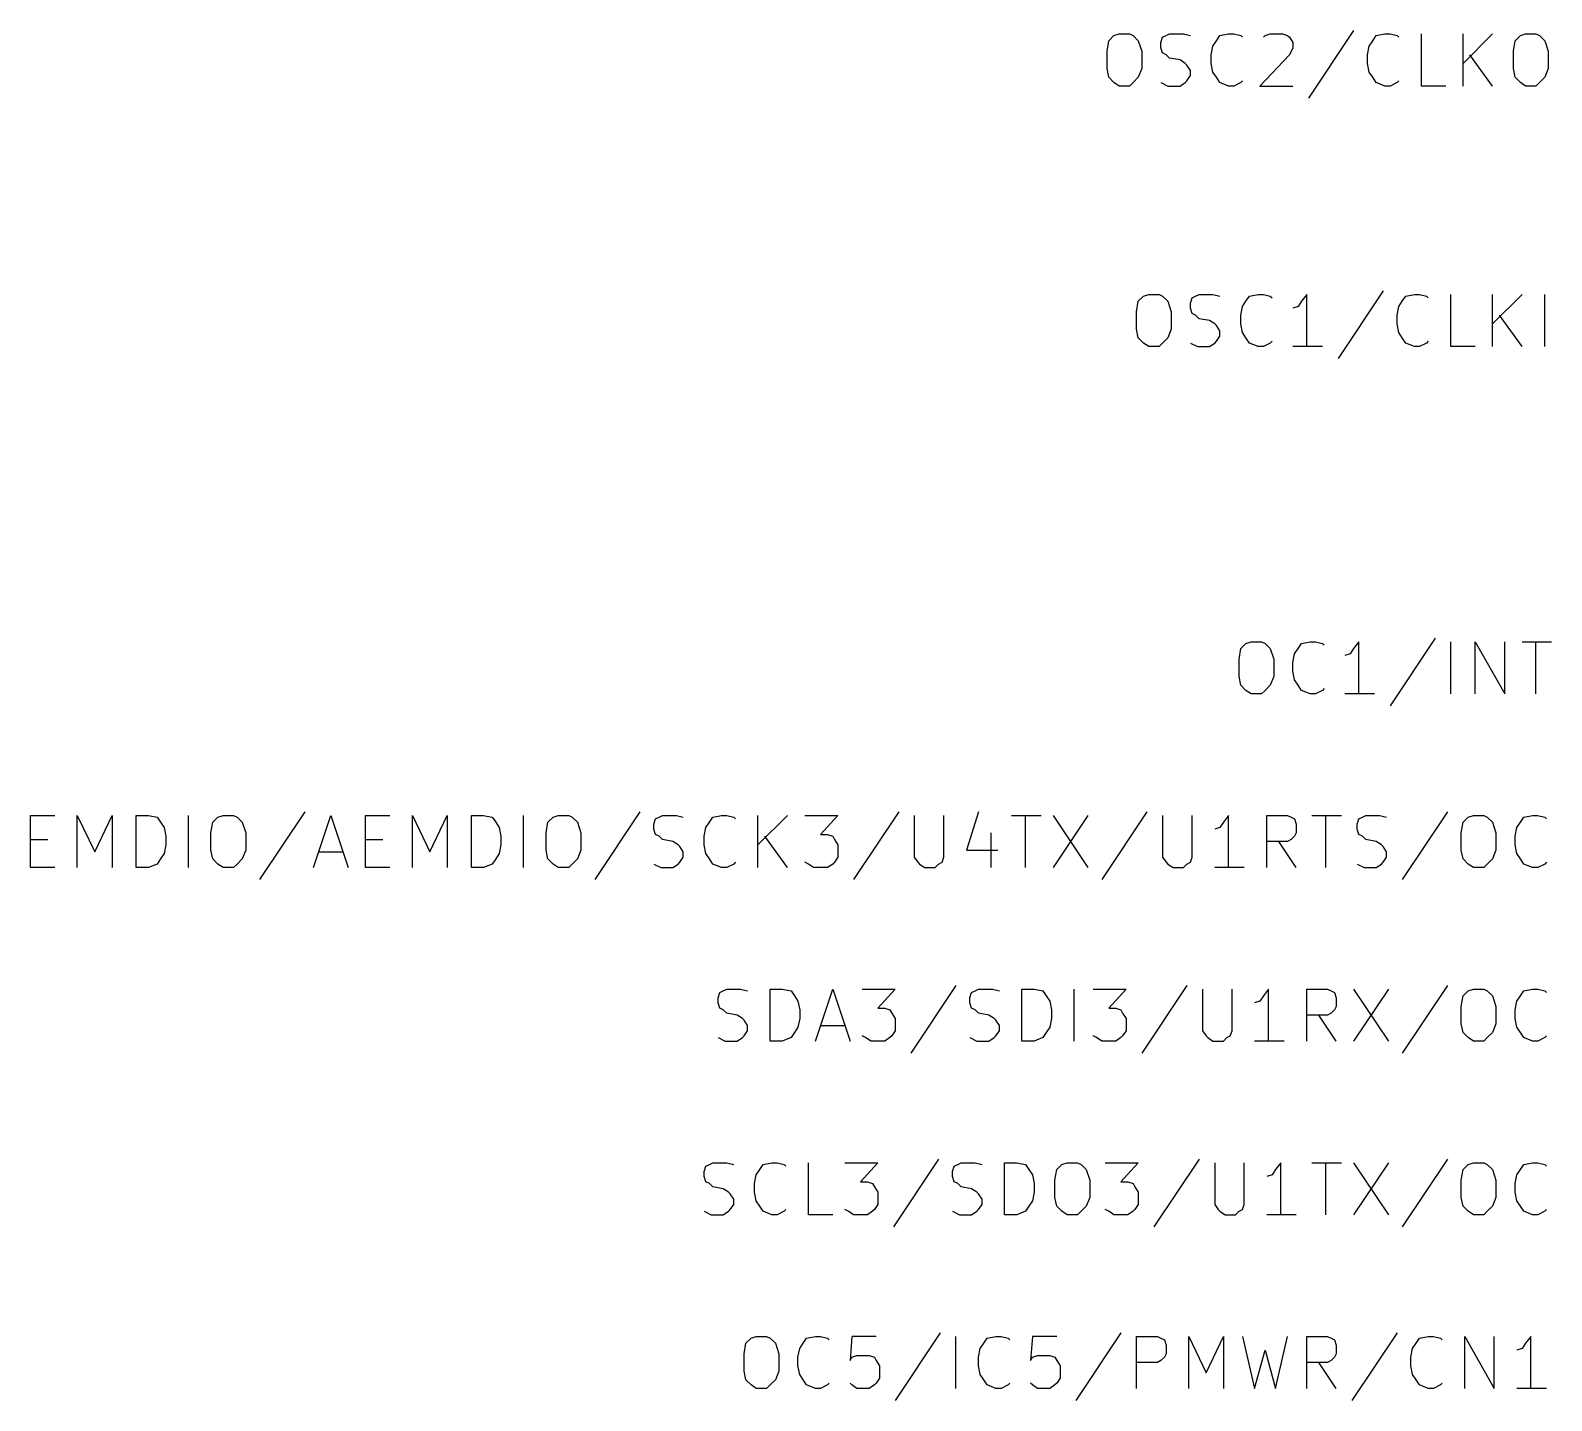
# Model space of a CAD drawing. Extents: x 10 to 287, y -200 to -10.
# Drawn here: x 139.24 to 161.49, y -123.09 to -103.05 of the extents above; entities that cross this region are included whole.
import ezdxf

# ---------------------------------------------------------------- set-up
doc = ezdxf.new("R2010")
doc.units = 0
doc.header["$MEASUREMENT"] = 0

msp = doc.modelspace()

# ---------------------------------------------------------------- linework, layer by layer
at = {"layer": 'Cyan 2'}
for p, q in [((154.991, -103.353), (155.016, -103.2)), ((155.016, -103.2), (155.092, -103.124)), ((155.092, -103.124), (155.169, -103.099)), ((155.169, -103.099), (155.321, -103.099)), ((155.321, -103.099), (155.372, -103.124)), ((155.372, -103.124), (155.448, -103.2)), ((155.448, -103.2), (155.499, -103.353)), ((155.778, -103.226), (155.804, -103.149)), ((155.778, -103.302), (155.778, -103.226)), ((155.804, -103.149), (155.854, -103.124)), ((155.854, -103.124), (155.905, -103.099)), ((155.905, -103.099), (156.108, -103.099)), ((156.108, -103.099), (156.21, -103.124)), ((156.54, -103.276), (156.591, -103.2)), ((156.591, -103.2), (156.642, -103.124)), ((156.642, -103.124), (156.769, -103.099)), ((156.769, -103.099), (156.845, -103.099)), ((156.845, -103.099), (156.947, -103.124)), ((156.947, -103.124), (156.972, -103.149)), ((157.277, -103.149), (157.302, -103.124)), ((157.302, -103.124), (157.378, -103.099)), ((157.378, -103.099), (157.556, -103.099)), ((157.556, -103.099), (157.632, -103.124)), ((157.632, -103.124), (157.658, -103.149)), ((157.658, -103.149), (157.709, -103.226)), ((157.709, -103.226), (157.709, -103.302)), ((158.598, -103.048), (157.937, -104.038)), ((158.826, -103.276), (158.877, -103.2)), ((158.877, -103.2), (158.928, -103.124)), ((158.928, -103.124), (159.055, -103.099)), ((159.055, -103.099), (159.131, -103.099)), ((159.131, -103.099), (159.233, -103.124)), ((159.233, -103.124), (159.258, -103.149)), ((159.588, -103.861), (159.588, -103.099)), ((160.198, -103.861), (160.198, -103.099)), ((160.63, -103.099), (160.198, -103.53)), ((160.934, -103.353), (160.96, -103.2)), ((160.96, -103.2), (161.036, -103.124)), ((161.036, -103.124), (161.112, -103.099)), ((161.112, -103.099), (161.265, -103.099)), ((161.265, -103.099), (161.315, -103.124)), ((161.315, -103.124), (161.392, -103.2)), ((161.392, -103.2), (161.442, -103.353)), ((154.991, -103.607), (154.991, -103.353)), ((155.499, -103.353), (155.499, -103.607)), ((155.804, -103.378), (155.778, -103.302)), ((155.854, -103.403), (155.804, -103.378)), ((155.905, -103.454), (155.854, -103.403)), ((156.058, -103.48), (155.905, -103.454)), ((156.515, -103.403), (156.54, -103.276)), ((156.515, -103.53), (156.515, -103.403)), ((157.658, -103.403), (157.226, -103.861)), ((157.709, -103.302), (157.658, -103.403)), ((158.801, -103.403), (158.826, -103.276)), ((158.801, -103.53), (158.801, -103.403)), ((160.63, -103.861), (160.299, -103.403)), ((160.934, -103.607), (160.934, -103.353)), ((161.442, -103.353), (161.442, -103.607)), ((155.016, -103.734), (154.991, -103.607)), ((155.499, -103.607), (155.448, -103.734)), ((156.134, -103.53), (156.058, -103.48)), ((156.159, -103.556), (156.134, -103.53)), ((156.21, -103.632), (156.159, -103.556)), ((156.21, -103.708), (156.21, -103.632)), ((156.54, -103.657), (156.515, -103.53)), ((156.591, -103.734), (156.54, -103.657)), ((158.826, -103.657), (158.801, -103.53)), ((158.877, -103.734), (158.826, -103.657)), ((160.96, -103.734), (160.934, -103.607)), ((161.442, -103.607), (161.392, -103.734)), ((155.092, -103.81), (155.016, -103.734)), ((155.169, -103.861), (155.092, -103.81)), ((155.321, -103.861), (155.169, -103.861)), ((155.372, -103.81), (155.321, -103.861)), ((155.448, -103.734), (155.372, -103.81)), ((155.778, -103.81), (155.88, -103.861)), ((155.88, -103.861), (156.058, -103.861)), ((156.058, -103.861), (156.134, -103.81)), ((156.134, -103.81), (156.159, -103.784)), ((156.159, -103.784), (156.21, -103.708)), ((156.642, -103.81), (156.591, -103.734)), ((156.769, -103.861), (156.642, -103.81)), ((156.845, -103.861), (156.769, -103.861)), ((156.947, -103.81), (156.845, -103.861)), ((156.972, -103.784), (156.947, -103.81)), ((157.226, -103.861), (157.709, -103.861)), ((158.928, -103.81), (158.877, -103.734)), ((159.055, -103.861), (158.928, -103.81)), ((159.131, -103.861), (159.055, -103.861)), ((159.233, -103.81), (159.131, -103.861)), ((159.258, -103.784), (159.233, -103.81)), ((159.944, -103.861), (159.588, -103.861)), ((161.036, -103.81), (160.96, -103.734)), ((161.112, -103.861), (161.036, -103.81)), ((161.265, -103.861), (161.112, -103.861)), ((161.315, -103.81), (161.265, -103.861)), ((161.392, -103.734), (161.315, -103.81)), ((155.423, -107.163), (155.448, -107.01)), ((155.448, -107.01), (155.524, -106.934)), ((155.524, -106.934), (155.6, -106.909)), ((155.6, -106.909), (155.753, -106.909)), ((155.753, -106.909), (155.804, -106.934)), ((155.804, -106.934), (155.88, -107.01)), ((155.88, -107.01), (155.931, -107.163)), ((156.21, -107.036), (156.235, -106.959)), ((156.235, -106.959), (156.286, -106.934)), ((156.286, -106.934), (156.337, -106.909)), ((156.337, -106.909), (156.54, -106.909)), ((156.54, -106.909), (156.642, -106.934)), ((156.972, -107.086), (157.023, -107.01)), ((157.023, -107.01), (157.074, -106.934)), ((157.074, -106.934), (157.201, -106.909)), ((157.201, -106.909), (157.277, -106.909)), ((157.277, -106.909), (157.378, -106.934)), ((157.378, -106.934), (157.404, -106.959)), ((157.836, -107.01), (157.785, -107.086)), ((157.912, -106.909), (157.836, -107.01)), ((157.912, -107.671), (157.912, -106.909)), ((159.029, -106.858), (158.369, -107.848)), ((159.258, -107.086), (159.309, -107.01)), ((159.309, -107.01), (159.36, -106.934)), ((159.36, -106.934), (159.487, -106.909)), ((159.487, -106.909), (159.563, -106.909)), ((159.563, -106.909), (159.664, -106.934)), ((159.664, -106.934), (159.69, -106.959)), ((160.02, -107.671), (160.02, -106.909)), ((160.63, -107.671), (160.63, -106.909)), ((161.061, -106.909), (160.63, -107.34)), ((161.392, -107.671), (161.392, -106.909)), ((155.423, -107.417), (155.423, -107.163)), ((155.931, -107.163), (155.931, -107.417)), ((156.21, -107.112), (156.21, -107.036)), ((156.235, -107.188), (156.21, -107.112)), ((156.286, -107.213), (156.235, -107.188)), ((156.337, -107.264), (156.286, -107.213)), ((156.947, -107.213), (156.972, -107.086)), ((156.947, -107.34), (156.947, -107.213)), ((157.785, -107.086), (157.709, -107.112)), ((159.233, -107.213), (159.258, -107.086)), ((159.233, -107.34), (159.233, -107.213)), ((161.061, -107.671), (160.731, -107.213)), ((155.448, -107.544), (155.423, -107.417)), ((155.931, -107.417), (155.88, -107.544)), ((156.489, -107.29), (156.337, -107.264)), ((156.566, -107.34), (156.489, -107.29)), ((156.591, -107.366), (156.566, -107.34)), ((156.642, -107.442), (156.591, -107.366)), ((156.642, -107.518), (156.642, -107.442)), ((156.972, -107.467), (156.947, -107.34)), ((157.023, -107.544), (156.972, -107.467)), ((159.258, -107.467), (159.233, -107.34)), ((159.309, -107.544), (159.258, -107.467)), ((155.524, -107.62), (155.448, -107.544)), ((155.6, -107.671), (155.524, -107.62)), ((155.753, -107.671), (155.6, -107.671)), ((155.804, -107.62), (155.753, -107.671)), ((155.88, -107.544), (155.804, -107.62)), ((156.21, -107.62), (156.312, -107.671)), ((156.312, -107.671), (156.489, -107.671)), ((156.489, -107.671), (156.566, -107.62)), ((156.566, -107.62), (156.591, -107.594)), ((156.591, -107.594), (156.642, -107.518)), ((157.074, -107.62), (157.023, -107.544)), ((157.201, -107.671), (157.074, -107.62)), ((157.277, -107.671), (157.201, -107.671)), ((157.378, -107.62), (157.277, -107.671)), ((157.404, -107.594), (157.378, -107.62)), ((158.14, -107.671), (157.709, -107.671)), ((159.36, -107.62), (159.309, -107.544)), ((159.487, -107.671), (159.36, -107.62)), ((159.563, -107.671), (159.487, -107.671)), ((159.664, -107.62), (159.563, -107.671)), ((159.69, -107.594), (159.664, -107.62)), ((160.376, -107.671), (160.02, -107.671)), ((156.921, -112.243), (156.947, -112.09)), ((156.947, -112.09), (157.023, -112.014)), ((157.023, -112.014), (157.099, -111.989)), ((157.099, -111.989), (157.251, -111.989)), ((157.251, -111.989), (157.302, -112.014)), ((157.302, -112.014), (157.378, -112.09)), ((157.378, -112.09), (157.429, -112.243)), ((157.734, -112.166), (157.785, -112.09)), ((157.785, -112.09), (157.836, -112.014)), ((157.836, -112.014), (157.963, -111.989)), ((157.963, -111.989), (158.039, -111.989)), ((158.039, -111.989), (158.14, -112.014)), ((158.14, -112.014), (158.166, -112.039)), ((158.598, -112.09), (158.547, -112.166)), ((158.674, -111.989), (158.598, -112.09)), ((158.674, -112.751), (158.674, -111.989)), ((159.791, -111.938), (159.131, -112.928)), ((160.02, -112.751), (160.02, -111.989)), ((160.376, -112.751), (160.376, -111.989)), ((160.376, -111.989), (160.807, -112.751)), ((160.807, -112.751), (160.807, -111.989)), ((161.061, -111.989), (161.493, -111.989)), ((161.265, -112.751), (161.265, -111.989)), ((156.921, -112.497), (156.921, -112.243)), ((157.429, -112.243), (157.429, -112.497)), ((157.709, -112.293), (157.734, -112.166)), ((157.709, -112.42), (157.709, -112.293)), ((158.547, -112.166), (158.471, -112.192)), ((156.947, -112.624), (156.921, -112.497)), ((157.429, -112.497), (157.378, -112.624)), ((157.734, -112.547), (157.709, -112.42)), ((157.785, -112.624), (157.734, -112.547)), ((157.023, -112.7), (156.947, -112.624)), ((157.099, -112.751), (157.023, -112.7)), ((157.251, -112.751), (157.099, -112.751)), ((157.302, -112.7), (157.251, -112.751)), ((157.378, -112.624), (157.302, -112.7)), ((157.836, -112.7), (157.785, -112.624)), ((157.963, -112.751), (157.836, -112.7)), ((158.039, -112.751), (157.963, -112.751)), ((158.14, -112.7), (158.039, -112.751)), ((158.166, -112.674), (158.14, -112.7)), ((158.902, -112.751), (158.471, -112.751)), ((139.243, -115.291), (139.243, -114.529)), ((139.243, -114.529), (139.598, -114.529)), ((139.929, -115.291), (139.929, -114.529)), ((139.929, -114.529), (140.183, -115.062)), ((140.183, -115.062), (140.437, -114.529)), ((140.437, -114.529), (140.437, -115.291)), ((140.792, -115.291), (140.792, -114.529)), ((140.792, -114.529), (140.97, -114.529)), ((140.97, -114.529), (141.097, -114.554)), ((141.097, -114.554), (141.148, -114.63)), ((141.554, -115.291), (141.554, -114.529)), ((141.91, -114.63), (141.986, -114.554)), ((141.986, -114.554), (142.062, -114.529)), ((142.062, -114.529), (142.215, -114.529)), ((142.215, -114.529), (142.265, -114.554)), ((142.265, -114.554), (142.342, -114.63)), ((143.256, -114.478), (142.596, -115.468)), ((143.383, -115.291), (143.637, -114.529)), ((143.637, -114.529), (143.891, -115.291)), ((144.145, -115.291), (144.145, -114.529)), ((144.145, -114.529), (144.501, -114.529)), ((144.831, -115.291), (144.831, -114.529)), ((144.831, -114.529), (145.085, -115.062)), ((145.085, -115.062), (145.339, -114.529)), ((145.339, -114.529), (145.339, -115.291)), ((145.694, -115.291), (145.694, -114.529)), ((145.694, -114.529), (145.872, -114.529)), ((145.872, -114.529), (145.999, -114.554)), ((145.999, -114.554), (146.05, -114.63)), ((146.456, -115.291), (146.456, -114.529)), ((146.812, -114.63), (146.888, -114.554)), ((146.888, -114.554), (146.964, -114.529)), ((146.964, -114.529), (147.117, -114.529)), ((147.117, -114.529), (147.168, -114.554)), ((147.168, -114.554), (147.244, -114.63)), ((148.158, -114.478), (147.498, -115.468)), ((148.361, -114.656), (148.387, -114.579)), ((148.387, -114.579), (148.438, -114.554)), ((148.438, -114.554), (148.488, -114.529)), ((148.488, -114.529), (148.692, -114.529)), ((148.692, -114.529), (148.793, -114.554)), ((149.174, -114.63), (149.225, -114.554)), ((149.225, -114.554), (149.352, -114.529)), ((149.352, -114.529), (149.428, -114.529)), ((149.428, -114.529), (149.53, -114.554)), ((149.53, -114.554), (149.555, -114.579)), ((149.885, -115.291), (149.885, -114.529)), ((150.317, -114.529), (149.885, -114.96)), ((150.571, -114.529), (151.054, -114.529)), ((151.054, -114.529), (150.8, -114.808)), ((151.943, -114.478), (151.282, -115.468)), ((152.171, -114.529), (152.171, -115.138)), ((152.603, -115.138), (152.603, -114.529)), ((153.111, -114.478), (152.933, -115.037)), ((153.594, -114.529), (154.026, -114.529)), ((153.797, -115.291), (153.797, -114.529)), ((154.203, -114.529), (154.711, -115.291)), ((154.711, -114.529), (154.203, -115.291)), ((155.575, -114.478), (154.915, -115.468)), ((155.804, -114.529), (155.804, -115.138)), ((156.235, -115.138), (156.235, -114.529)), ((156.769, -114.529), (156.693, -114.63)), ((156.769, -115.291), (156.769, -114.529)), ((157.328, -115.291), (157.328, -114.529)), ((157.328, -114.529), (157.632, -114.529)), ((157.632, -114.529), (157.683, -114.554)), ((157.683, -114.554), (157.734, -114.579)), ((157.734, -114.579), (157.759, -114.656)), ((157.988, -114.529), (158.42, -114.529)), ((158.191, -115.291), (158.191, -114.529)), ((158.648, -114.656), (158.674, -114.579)), ((158.674, -114.579), (158.725, -114.554)), ((158.725, -114.554), (158.775, -114.529)), ((158.775, -114.529), (158.979, -114.529)), ((158.979, -114.529), (159.08, -114.554)), ((159.969, -114.478), (159.309, -115.468)), ((160.198, -114.63), (160.274, -114.554)), ((160.274, -114.554), (160.35, -114.529)), ((160.35, -114.529), (160.503, -114.529)), ((160.503, -114.529), (160.553, -114.554)), ((160.553, -114.554), (160.63, -114.63)), ((161.036, -114.63), (161.087, -114.554)), ((161.087, -114.554), (161.214, -114.529)), ((161.214, -114.529), (161.29, -114.529)), ((161.29, -114.529), (161.392, -114.554)), ((161.392, -114.554), (161.417, -114.579)), ((141.148, -114.63), (141.199, -114.706)), ((141.199, -114.706), (141.224, -114.833)), ((141.884, -114.783), (141.91, -114.63)), ((141.884, -115.037), (141.884, -114.783)), ((142.342, -114.63), (142.392, -114.783)), ((142.392, -114.783), (142.392, -115.037)), ((146.05, -114.63), (146.101, -114.706)), ((146.101, -114.706), (146.126, -114.833)), ((146.787, -114.783), (146.812, -114.63)), ((146.787, -115.037), (146.787, -114.783)), ((147.244, -114.63), (147.295, -114.783)), ((147.295, -114.783), (147.295, -115.037)), ((148.361, -114.732), (148.361, -114.656)), ((148.387, -114.808), (148.361, -114.732)), ((148.438, -114.833), (148.387, -114.808)), ((149.098, -114.833), (149.123, -114.706)), ((149.123, -114.706), (149.174, -114.63)), ((150.8, -114.808), (150.901, -114.808)), ((150.901, -114.808), (150.978, -114.833)), ((153.289, -114.783), (153.289, -115.291)), ((156.642, -114.706), (156.566, -114.732)), ((156.693, -114.63), (156.642, -114.706)), ((157.759, -114.783), (157.734, -114.833)), ((157.759, -114.656), (157.759, -114.783)), ((158.648, -114.732), (158.648, -114.656)), ((158.674, -114.808), (158.648, -114.732)), ((158.725, -114.833), (158.674, -114.808)), ((160.172, -114.783), (160.198, -114.63)), ((160.172, -115.037), (160.172, -114.783)), ((160.63, -114.63), (160.68, -114.783)), ((160.68, -114.783), (160.68, -115.037)), ((160.96, -114.833), (160.985, -114.706)), ((160.985, -114.706), (161.036, -114.63)), ((139.243, -114.884), (139.497, -114.884)), ((141.224, -114.96), (141.199, -115.087)), ((141.224, -114.833), (141.224, -114.96)), ((144.145, -114.884), (144.399, -114.884)), ((146.126, -114.96), (146.101, -115.087)), ((146.126, -114.833), (146.126, -114.96)), ((148.488, -114.884), (148.438, -114.833)), ((148.641, -114.91), (148.488, -114.884)), ((148.717, -114.96), (148.641, -114.91)), ((148.742, -114.986), (148.717, -114.96)), ((148.793, -115.062), (148.742, -114.986)), ((149.098, -114.96), (149.098, -114.833)), ((149.123, -115.087), (149.098, -114.96)), ((150.317, -115.291), (149.987, -114.833)), ((150.978, -114.833), (151.003, -114.884)), ((151.003, -114.884), (151.054, -114.96)), ((151.054, -114.96), (151.054, -115.138)), ((157.632, -114.91), (157.328, -114.91)), ((157.759, -115.291), (157.505, -114.91)), ((157.683, -114.884), (157.632, -114.91)), ((157.734, -114.833), (157.683, -114.884)), ((158.775, -114.884), (158.725, -114.833)), ((158.928, -114.91), (158.775, -114.884)), ((159.004, -114.96), (158.928, -114.91)), ((159.029, -114.986), (159.004, -114.96)), ((159.08, -115.062), (159.029, -114.986)), ((160.96, -114.96), (160.96, -114.833)), ((160.985, -115.087), (160.96, -114.96)), ((141.097, -115.24), (140.97, -115.291)), ((141.148, -115.164), (141.097, -115.24)), ((141.199, -115.087), (141.148, -115.164)), ((141.91, -115.164), (141.884, -115.037)), ((141.986, -115.24), (141.91, -115.164)), ((142.062, -115.291), (141.986, -115.24)), ((142.265, -115.24), (142.215, -115.291)), ((142.342, -115.164), (142.265, -115.24)), ((142.392, -115.037), (142.342, -115.164)), ((143.459, -115.062), (143.815, -115.062)), ((145.999, -115.24), (145.872, -115.291)), ((146.05, -115.164), (145.999, -115.24)), ((146.101, -115.087), (146.05, -115.164)), ((146.812, -115.164), (146.787, -115.037)), ((146.888, -115.24), (146.812, -115.164)), ((146.964, -115.291), (146.888, -115.24)), ((147.168, -115.24), (147.117, -115.291)), ((147.244, -115.164), (147.168, -115.24)), ((147.295, -115.037), (147.244, -115.164)), ((148.361, -115.24), (148.463, -115.291)), ((148.641, -115.291), (148.717, -115.24)), ((148.717, -115.24), (148.742, -115.214)), ((148.742, -115.214), (148.793, -115.138)), ((148.793, -115.138), (148.793, -115.062)), ((149.174, -115.164), (149.123, -115.087)), ((149.225, -115.24), (149.174, -115.164)), ((149.352, -115.291), (149.225, -115.24)), ((149.53, -115.24), (149.428, -115.291)), ((149.555, -115.214), (149.53, -115.24)), ((150.622, -115.24), (150.571, -115.214)), ((150.698, -115.291), (150.622, -115.24)), ((150.978, -115.24), (150.901, -115.291)), ((151.003, -115.214), (150.978, -115.24)), ((151.054, -115.138), (151.003, -115.214)), ((152.171, -115.138), (152.222, -115.214)), ((152.222, -115.214), (152.248, -115.24)), ((152.248, -115.24), (152.324, -115.291)), ((152.476, -115.291), (152.527, -115.24)), ((152.527, -115.24), (152.578, -115.214)), ((152.578, -115.214), (152.603, -115.138)), ((152.933, -115.037), (153.391, -115.037)), ((155.804, -115.138), (155.854, -115.214)), ((155.854, -115.214), (155.88, -115.24)), ((155.88, -115.24), (155.956, -115.291)), ((156.108, -115.291), (156.159, -115.24)), ((156.159, -115.24), (156.21, -115.214)), ((156.21, -115.214), (156.235, -115.138)), ((158.648, -115.24), (158.75, -115.291)), ((158.928, -115.291), (159.004, -115.24)), ((159.004, -115.24), (159.029, -115.214)), ((159.029, -115.214), (159.08, -115.138)), ((159.08, -115.138), (159.08, -115.062)), ((160.198, -115.164), (160.172, -115.037)), ((160.274, -115.24), (160.198, -115.164)), ((160.35, -115.291), (160.274, -115.24)), ((160.553, -115.24), (160.503, -115.291)), ((160.63, -115.164), (160.553, -115.24)), ((160.68, -115.037), (160.63, -115.164)), ((161.036, -115.164), (160.985, -115.087)), ((161.087, -115.24), (161.036, -115.164)), ((161.214, -115.291), (161.087, -115.24)), ((161.392, -115.24), (161.29, -115.291)), ((161.417, -115.214), (161.392, -115.24)), ((139.598, -115.291), (139.243, -115.291)), ((140.97, -115.291), (140.792, -115.291)), ((142.215, -115.291), (142.062, -115.291)), ((144.501, -115.291), (144.145, -115.291)), ((145.872, -115.291), (145.694, -115.291)), ((147.117, -115.291), (146.964, -115.291)), ((148.463, -115.291), (148.641, -115.291)), ((149.428, -115.291), (149.352, -115.291)), ((150.901, -115.291), (150.698, -115.291)), ((152.324, -115.291), (152.476, -115.291)), ((155.956, -115.291), (156.108, -115.291)), ((156.997, -115.291), (156.566, -115.291)), ((158.75, -115.291), (158.928, -115.291)), ((160.503, -115.291), (160.35, -115.291)), ((161.29, -115.291), (161.214, -115.291)), ((152.781, -117.018), (152.121, -118.008)), ((156.159, -117.018), (155.499, -118.008)), ((159.969, -117.018), (159.309, -118.008)), ((149.301, -117.196), (149.327, -117.119)), ((149.301, -117.272), (149.301, -117.196)), ((149.327, -117.119), (149.377, -117.094)), ((149.377, -117.094), (149.428, -117.069)), ((149.428, -117.069), (149.631, -117.069)), ((149.631, -117.069), (149.733, -117.094)), ((150.063, -117.831), (150.063, -117.069)), ((150.063, -117.069), (150.241, -117.069)), ((150.241, -117.069), (150.368, -117.094)), ((150.368, -117.094), (150.419, -117.17)), ((150.419, -117.17), (150.47, -117.246)), ((150.47, -117.246), (150.495, -117.373)), ((150.724, -117.831), (150.978, -117.069)), ((150.978, -117.069), (151.232, -117.831)), ((151.409, -117.069), (151.892, -117.069)), ((151.892, -117.069), (151.638, -117.348)), ((152.984, -117.196), (153.01, -117.119)), ((152.984, -117.272), (152.984, -117.196)), ((153.01, -117.119), (153.06, -117.094)), ((153.06, -117.094), (153.111, -117.069)), ((153.111, -117.069), (153.314, -117.069)), ((153.314, -117.069), (153.416, -117.094)), ((153.746, -117.831), (153.746, -117.069)), ((153.746, -117.069), (153.924, -117.069)), ((153.924, -117.069), (154.051, -117.094)), ((154.051, -117.094), (154.102, -117.17)), ((154.102, -117.17), (154.153, -117.246)), ((154.153, -117.246), (154.178, -117.373)), ((154.508, -117.831), (154.508, -117.069)), ((154.788, -117.069), (155.27, -117.069)), ((155.27, -117.069), (155.016, -117.348)), ((156.388, -117.069), (156.388, -117.678)), ((156.82, -117.678), (156.82, -117.069)), ((157.226, -117.246), (157.15, -117.272)), ((157.277, -117.17), (157.226, -117.246)), ((157.353, -117.069), (157.277, -117.17)), ((157.353, -117.831), (157.353, -117.069)), ((157.912, -117.831), (157.912, -117.069)), ((157.912, -117.069), (158.217, -117.069)), ((158.217, -117.069), (158.267, -117.094)), ((158.267, -117.094), (158.318, -117.119)), ((158.318, -117.119), (158.344, -117.196)), ((158.344, -117.196), (158.344, -117.323)), ((158.598, -117.069), (159.106, -117.831)), ((159.106, -117.069), (158.598, -117.831)), ((160.172, -117.323), (160.198, -117.17)), ((160.198, -117.17), (160.274, -117.094)), ((160.274, -117.094), (160.35, -117.069)), ((160.35, -117.069), (160.503, -117.069)), ((160.503, -117.069), (160.553, -117.094)), ((160.553, -117.094), (160.63, -117.17)), ((160.63, -117.17), (160.68, -117.323)), ((160.96, -117.373), (160.985, -117.246)), ((160.985, -117.246), (161.036, -117.17)), ((161.036, -117.17), (161.087, -117.094)), ((161.087, -117.094), (161.214, -117.069)), ((161.214, -117.069), (161.29, -117.069)), ((161.29, -117.069), (161.392, -117.094)), ((161.392, -117.094), (161.417, -117.119)), ((149.327, -117.348), (149.301, -117.272)), ((149.377, -117.373), (149.327, -117.348)), ((149.428, -117.424), (149.377, -117.373)), ((149.581, -117.45), (149.428, -117.424)), ((149.657, -117.5), (149.581, -117.45)), ((150.495, -117.373), (150.495, -117.5)), ((151.638, -117.348), (151.74, -117.348)), ((151.74, -117.348), (151.816, -117.373)), ((151.816, -117.373), (151.841, -117.424)), ((151.841, -117.424), (151.892, -117.5)), ((153.01, -117.348), (152.984, -117.272)), ((153.06, -117.373), (153.01, -117.348)), ((153.111, -117.424), (153.06, -117.373)), ((153.264, -117.45), (153.111, -117.424)), ((153.34, -117.5), (153.264, -117.45)), ((154.178, -117.373), (154.178, -117.5)), ((155.016, -117.348), (155.118, -117.348)), ((155.118, -117.348), (155.194, -117.373)), ((155.194, -117.373), (155.219, -117.424)), ((155.219, -117.424), (155.27, -117.5)), ((158.217, -117.45), (157.912, -117.45)), ((158.344, -117.831), (158.09, -117.45)), ((158.267, -117.424), (158.217, -117.45)), ((158.318, -117.373), (158.267, -117.424)), ((158.344, -117.323), (158.318, -117.373)), ((160.172, -117.577), (160.172, -117.323)), ((160.68, -117.323), (160.68, -117.577)), ((160.96, -117.5), (160.96, -117.373)), ((149.682, -117.526), (149.657, -117.5)), ((149.733, -117.602), (149.682, -117.526)), ((149.682, -117.754), (149.733, -117.678)), ((149.733, -117.678), (149.733, -117.602)), ((150.47, -117.627), (150.419, -117.704)), ((150.495, -117.5), (150.47, -117.627)), ((150.8, -117.602), (151.155, -117.602)), ((151.892, -117.678), (151.841, -117.754)), ((151.892, -117.5), (151.892, -117.678)), ((153.365, -117.526), (153.34, -117.5)), ((153.416, -117.602), (153.365, -117.526)), ((153.365, -117.754), (153.416, -117.678)), ((153.416, -117.678), (153.416, -117.602)), ((154.153, -117.627), (154.102, -117.704)), ((154.178, -117.5), (154.153, -117.627)), ((155.27, -117.678), (155.219, -117.754)), ((155.27, -117.5), (155.27, -117.678)), ((156.388, -117.678), (156.439, -117.754)), ((156.794, -117.754), (156.82, -117.678)), ((160.198, -117.704), (160.172, -117.577)), ((160.68, -117.577), (160.63, -117.704)), ((160.985, -117.627), (160.96, -117.5)), ((161.036, -117.704), (160.985, -117.627)), ((149.301, -117.78), (149.403, -117.831)), ((149.403, -117.831), (149.581, -117.831)), ((149.581, -117.831), (149.657, -117.78)), ((149.657, -117.78), (149.682, -117.754)), ((150.241, -117.831), (150.063, -117.831)), ((150.368, -117.78), (150.241, -117.831)), ((150.419, -117.704), (150.368, -117.78)), ((151.46, -117.78), (151.409, -117.754)), ((151.536, -117.831), (151.46, -117.78)), ((151.74, -117.831), (151.536, -117.831)), ((151.816, -117.78), (151.74, -117.831)), ((151.841, -117.754), (151.816, -117.78)), ((152.984, -117.78), (153.086, -117.831)), ((153.086, -117.831), (153.264, -117.831)), ((153.264, -117.831), (153.34, -117.78)), ((153.34, -117.78), (153.365, -117.754)), ((153.924, -117.831), (153.746, -117.831)), ((154.051, -117.78), (153.924, -117.831)), ((154.102, -117.704), (154.051, -117.78)), ((154.838, -117.78), (154.788, -117.754)), ((154.915, -117.831), (154.838, -117.78)), ((155.118, -117.831), (154.915, -117.831)), ((155.194, -117.78), (155.118, -117.831)), ((155.219, -117.754), (155.194, -117.78)), ((156.439, -117.754), (156.464, -117.78)), ((156.464, -117.78), (156.54, -117.831)), ((156.54, -117.831), (156.693, -117.831)), ((156.693, -117.831), (156.743, -117.78)), ((156.743, -117.78), (156.794, -117.754)), ((157.582, -117.831), (157.15, -117.831)), ((160.274, -117.78), (160.198, -117.704)), ((160.35, -117.831), (160.274, -117.78)), ((160.503, -117.831), (160.35, -117.831)), ((160.553, -117.78), (160.503, -117.831)), ((160.63, -117.704), (160.553, -117.78)), ((161.087, -117.78), (161.036, -117.704)), ((161.214, -117.831), (161.087, -117.78)), ((161.29, -117.831), (161.214, -117.831)), ((161.392, -117.78), (161.29, -117.831)), ((161.417, -117.754), (161.392, -117.78)), ((149.098, -119.736), (149.123, -119.659)), ((149.123, -119.659), (149.174, -119.634)), ((149.174, -119.634), (149.225, -119.609)), ((149.225, -119.609), (149.428, -119.609)), ((149.428, -119.609), (149.53, -119.634)), ((149.911, -119.71), (149.962, -119.634)), ((149.962, -119.634), (150.089, -119.609)), ((150.089, -119.609), (150.165, -119.609)), ((150.165, -119.609), (150.266, -119.634)), ((150.266, -119.634), (150.292, -119.659)), ((150.622, -120.371), (150.622, -119.609)), ((151.155, -119.609), (151.638, -119.609)), ((151.638, -119.609), (151.384, -119.888)), ((152.527, -119.558), (151.867, -120.548)), ((152.73, -119.736), (152.756, -119.659)), ((152.756, -119.659), (152.806, -119.634)), ((152.806, -119.634), (152.857, -119.609)), ((152.857, -119.609), (153.06, -119.609)), ((153.06, -119.609), (153.162, -119.634)), ((153.492, -120.371), (153.492, -119.609)), ((153.492, -119.609), (153.67, -119.609)), ((153.67, -119.609), (153.797, -119.634)), ((153.797, -119.634), (153.848, -119.71)), ((154.254, -119.71), (154.33, -119.634)), ((154.33, -119.634), (154.407, -119.609)), ((154.407, -119.609), (154.559, -119.609)), ((154.559, -119.609), (154.61, -119.634)), ((154.61, -119.634), (154.686, -119.71)), ((154.965, -119.609), (155.448, -119.609)), ((155.448, -119.609), (155.194, -119.888)), ((156.337, -119.558), (155.677, -120.548)), ((156.566, -119.609), (156.566, -120.218)), ((156.997, -120.218), (156.997, -119.609)), ((157.531, -119.609), (157.455, -119.71)), ((157.531, -120.371), (157.531, -119.609)), ((157.988, -119.609), (158.42, -119.609)), ((158.191, -120.371), (158.191, -119.609)), ((158.598, -119.609), (159.106, -120.371)), ((159.106, -119.609), (158.598, -120.371)), ((159.969, -119.558), (159.309, -120.548)), ((160.198, -119.71), (160.274, -119.634)), ((160.274, -119.634), (160.35, -119.609)), ((160.35, -119.609), (160.503, -119.609)), ((160.503, -119.609), (160.553, -119.634)), ((160.553, -119.634), (160.63, -119.71)), ((161.036, -119.71), (161.087, -119.634)), ((161.087, -119.634), (161.214, -119.609)), ((161.214, -119.609), (161.29, -119.609)), ((161.29, -119.609), (161.392, -119.634)), ((161.392, -119.634), (161.417, -119.659)), ((149.098, -119.812), (149.098, -119.736)), ((149.123, -119.888), (149.098, -119.812)), ((149.174, -119.913), (149.123, -119.888)), ((149.225, -119.964), (149.174, -119.913)), ((149.835, -119.913), (149.86, -119.786)), ((149.835, -120.04), (149.835, -119.913)), ((149.86, -119.786), (149.911, -119.71)), ((151.384, -119.888), (151.486, -119.888)), ((151.486, -119.888), (151.562, -119.913)), ((151.562, -119.913), (151.587, -119.964)), ((152.73, -119.812), (152.73, -119.736)), ((152.756, -119.888), (152.73, -119.812)), ((152.806, -119.913), (152.756, -119.888)), ((152.857, -119.964), (152.806, -119.913)), ((153.848, -119.71), (153.899, -119.786)), ((153.899, -119.786), (153.924, -119.913)), ((153.924, -119.913), (153.924, -120.04)), ((154.229, -119.863), (154.254, -119.71)), ((154.229, -120.117), (154.229, -119.863)), ((154.686, -119.71), (154.737, -119.863)), ((154.737, -119.863), (154.737, -120.117)), ((155.194, -119.888), (155.296, -119.888)), ((155.296, -119.888), (155.372, -119.913)), ((155.372, -119.913), (155.397, -119.964)), ((157.404, -119.786), (157.328, -119.812)), ((157.455, -119.71), (157.404, -119.786)), ((160.172, -119.863), (160.198, -119.71)), ((160.172, -120.117), (160.172, -119.863)), ((160.63, -119.71), (160.68, -119.863)), ((160.68, -119.863), (160.68, -120.117)), ((160.96, -119.913), (160.985, -119.786)), ((160.96, -120.04), (160.96, -119.913)), ((160.985, -119.786), (161.036, -119.71)), ((149.377, -119.99), (149.225, -119.964)), ((149.454, -120.04), (149.377, -119.99)), ((149.479, -120.066), (149.454, -120.04)), ((149.53, -120.142), (149.479, -120.066)), ((149.53, -120.218), (149.53, -120.142)), ((149.86, -120.167), (149.835, -120.04)), ((151.587, -119.964), (151.638, -120.04)), ((151.638, -120.04), (151.638, -120.218)), ((153.01, -119.99), (152.857, -119.964)), ((153.086, -120.04), (153.01, -119.99)), ((153.111, -120.066), (153.086, -120.04)), ((153.162, -120.142), (153.111, -120.066)), ((153.162, -120.218), (153.162, -120.142)), ((153.924, -120.04), (153.899, -120.167)), ((154.254, -120.244), (154.229, -120.117)), ((154.737, -120.117), (154.686, -120.244)), ((155.397, -119.964), (155.448, -120.04)), ((155.448, -120.04), (155.448, -120.218)), ((160.198, -120.244), (160.172, -120.117)), ((160.68, -120.117), (160.63, -120.244)), ((160.985, -120.167), (160.96, -120.04)), ((149.098, -120.32), (149.2, -120.371)), ((149.2, -120.371), (149.377, -120.371)), ((149.377, -120.371), (149.454, -120.32)), ((149.454, -120.32), (149.479, -120.294)), ((149.479, -120.294), (149.53, -120.218)), ((149.911, -120.244), (149.86, -120.167)), ((149.962, -120.32), (149.911, -120.244)), ((150.089, -120.371), (149.962, -120.32)), ((150.165, -120.371), (150.089, -120.371)), ((150.266, -120.32), (150.165, -120.371)), ((150.292, -120.294), (150.266, -120.32)), ((150.978, -120.371), (150.622, -120.371)), ((151.206, -120.32), (151.155, -120.294)), ((151.282, -120.371), (151.206, -120.32)), ((151.486, -120.371), (151.282, -120.371)), ((151.562, -120.32), (151.486, -120.371)), ((151.587, -120.294), (151.562, -120.32)), ((151.638, -120.218), (151.587, -120.294)), ((152.73, -120.32), (152.832, -120.371)), ((152.832, -120.371), (153.01, -120.371)), ((153.01, -120.371), (153.086, -120.32)), ((153.086, -120.32), (153.111, -120.294)), ((153.111, -120.294), (153.162, -120.218)), ((153.67, -120.371), (153.492, -120.371)), ((153.797, -120.32), (153.67, -120.371)), ((153.848, -120.244), (153.797, -120.32)), ((153.899, -120.167), (153.848, -120.244)), ((154.33, -120.32), (154.254, -120.244)), ((154.407, -120.371), (154.33, -120.32)), ((154.559, -120.371), (154.407, -120.371)), ((154.61, -120.32), (154.559, -120.371)), ((154.686, -120.244), (154.61, -120.32)), ((155.016, -120.32), (154.965, -120.294)), ((155.092, -120.371), (155.016, -120.32)), ((155.296, -120.371), (155.092, -120.371)), ((155.372, -120.32), (155.296, -120.371)), ((155.397, -120.294), (155.372, -120.32)), ((155.448, -120.218), (155.397, -120.294)), ((156.566, -120.218), (156.616, -120.294)), ((156.616, -120.294), (156.642, -120.32)), ((156.642, -120.32), (156.718, -120.371)), ((156.718, -120.371), (156.87, -120.371)), ((156.87, -120.371), (156.921, -120.32)), ((156.921, -120.32), (156.972, -120.294)), ((156.972, -120.294), (156.997, -120.218)), ((157.759, -120.371), (157.328, -120.371)), ((160.274, -120.32), (160.198, -120.244)), ((160.35, -120.371), (160.274, -120.32)), ((160.503, -120.371), (160.35, -120.371)), ((160.553, -120.32), (160.503, -120.371)), ((160.63, -120.244), (160.553, -120.32)), ((161.036, -120.244), (160.985, -120.167)), ((161.087, -120.32), (161.036, -120.244)), ((161.214, -120.371), (161.087, -120.32)), ((161.29, -120.371), (161.214, -120.371)), ((161.392, -120.32), (161.29, -120.371)), ((161.417, -120.294), (161.392, -120.32)), ((149.784, -122.174), (149.86, -122.149)), ((149.86, -122.149), (150.012, -122.149)), ((150.012, -122.149), (150.063, -122.174)), ((150.597, -122.174), (150.724, -122.149)), ((150.724, -122.149), (150.8, -122.149)), ((150.8, -122.149), (150.901, -122.174)), ((151.257, -122.149), (151.232, -122.504)), ((151.613, -122.149), (151.257, -122.149)), ((152.552, -122.098), (151.892, -123.088)), ((152.781, -122.911), (152.781, -122.149)), ((153.238, -122.174), (153.365, -122.149)), ((153.365, -122.149), (153.441, -122.149)), ((153.441, -122.149), (153.543, -122.174)), ((153.899, -122.149), (153.873, -122.504)), ((154.254, -122.149), (153.899, -122.149)), ((155.194, -122.098), (154.534, -123.088)), ((155.423, -122.911), (155.423, -122.149)), ((155.423, -122.149), (155.727, -122.149)), ((155.727, -122.149), (155.778, -122.174)), ((156.185, -122.911), (156.185, -122.149)), ((156.185, -122.149), (156.439, -122.682)), ((156.439, -122.682), (156.693, -122.149)), ((156.693, -122.149), (156.693, -122.911)), ((156.972, -122.149), (157.15, -122.911)), ((157.455, -122.911), (157.632, -122.149)), ((157.912, -122.911), (157.912, -122.149)), ((157.912, -122.149), (158.217, -122.149)), ((158.217, -122.149), (158.267, -122.174)), ((159.233, -122.098), (158.572, -123.088)), ((159.563, -122.174), (159.69, -122.149)), ((159.69, -122.149), (159.766, -122.149)), ((159.766, -122.149), (159.868, -122.174)), ((160.223, -122.911), (160.223, -122.149)), ((160.223, -122.149), (160.655, -122.911)), ((160.655, -122.911), (160.655, -122.149)), ((161.188, -122.149), (161.112, -122.25)), ((161.188, -122.911), (161.188, -122.149)), ((149.682, -122.403), (149.708, -122.25)), ((149.708, -122.25), (149.784, -122.174)), ((150.063, -122.174), (150.139, -122.25)), ((150.139, -122.25), (150.19, -122.403)), ((150.47, -122.453), (150.495, -122.326)), ((150.495, -122.326), (150.546, -122.25)), ((150.546, -122.25), (150.597, -122.174)), ((150.901, -122.174), (150.927, -122.199)), ((153.111, -122.453), (153.137, -122.326)), ((153.137, -122.326), (153.187, -122.25)), ((153.187, -122.25), (153.238, -122.174)), ((153.543, -122.174), (153.568, -122.199)), ((155.778, -122.174), (155.829, -122.199)), ((155.829, -122.199), (155.854, -122.276)), ((155.854, -122.276), (155.854, -122.403)), ((157.15, -122.911), (157.302, -122.352)), ((157.302, -122.352), (157.455, -122.911)), ((158.267, -122.174), (158.318, -122.199)), ((158.318, -122.199), (158.344, -122.276)), ((158.344, -122.276), (158.344, -122.403)), ((159.436, -122.453), (159.461, -122.326)), ((159.461, -122.326), (159.512, -122.25)), ((159.512, -122.25), (159.563, -122.174)), ((159.868, -122.174), (159.893, -122.199)), ((161.061, -122.326), (160.985, -122.352)), ((161.112, -122.25), (161.061, -122.326)), ((149.682, -122.657), (149.682, -122.403)), ((150.19, -122.403), (150.19, -122.657)), ((150.47, -122.58), (150.47, -122.453)), ((150.495, -122.707), (150.47, -122.58)), ((151.232, -122.504), (151.257, -122.453)), ((151.257, -122.453), (151.333, -122.428)), ((151.333, -122.428), (151.511, -122.428)), ((151.511, -122.428), (151.587, -122.453)), ((151.587, -122.453), (151.613, -122.504)), ((151.613, -122.504), (151.663, -122.58)), ((151.663, -122.58), (151.663, -122.758)), ((153.111, -122.58), (153.111, -122.453)), ((153.137, -122.707), (153.111, -122.58)), ((153.873, -122.504), (153.899, -122.453)), ((153.899, -122.453), (153.975, -122.428)), ((153.975, -122.428), (154.153, -122.428)), ((154.153, -122.428), (154.229, -122.453)), ((154.229, -122.453), (154.254, -122.504)), ((154.254, -122.504), (154.305, -122.58)), ((154.305, -122.58), (154.305, -122.758)), ((155.727, -122.53), (155.423, -122.53)), ((155.778, -122.504), (155.727, -122.53)), ((155.829, -122.453), (155.778, -122.504)), ((155.854, -122.403), (155.829, -122.453)), ((158.217, -122.53), (157.912, -122.53)), ((158.344, -122.911), (158.09, -122.53)), ((158.267, -122.504), (158.217, -122.53)), ((158.318, -122.453), (158.267, -122.504)), ((158.344, -122.403), (158.318, -122.453)), ((159.436, -122.58), (159.436, -122.453)), ((159.461, -122.707), (159.436, -122.58)), ((149.708, -122.784), (149.682, -122.657)), ((149.784, -122.86), (149.708, -122.784)), ((150.139, -122.784), (150.063, -122.86)), ((150.19, -122.657), (150.139, -122.784)), ((150.546, -122.784), (150.495, -122.707)), ((150.597, -122.86), (150.546, -122.784)), ((151.663, -122.758), (151.613, -122.834)), ((153.187, -122.784), (153.137, -122.707)), ((153.238, -122.86), (153.187, -122.784)), ((154.305, -122.758), (154.254, -122.834)), ((159.512, -122.784), (159.461, -122.707)), ((159.563, -122.86), (159.512, -122.784)), ((149.86, -122.911), (149.784, -122.86)), ((150.012, -122.911), (149.86, -122.911)), ((150.063, -122.86), (150.012, -122.911)), ((150.724, -122.911), (150.597, -122.86)), ((150.8, -122.911), (150.724, -122.911)), ((150.901, -122.86), (150.8, -122.911)), ((150.927, -122.834), (150.901, -122.86)), ((151.257, -122.86), (151.232, -122.834)), ((151.333, -122.911), (151.257, -122.86)), ((151.511, -122.911), (151.333, -122.911)), ((151.587, -122.86), (151.511, -122.911)), ((151.613, -122.834), (151.587, -122.86)), ((153.365, -122.911), (153.238, -122.86)), ((153.441, -122.911), (153.365, -122.911)), ((153.543, -122.86), (153.441, -122.911)), ((153.568, -122.834), (153.543, -122.86)), ((153.899, -122.86), (153.873, -122.834)), ((153.975, -122.911), (153.899, -122.86)), ((154.153, -122.911), (153.975, -122.911)), ((154.229, -122.86), (154.153, -122.911)), ((154.254, -122.834), (154.229, -122.86)), ((159.69, -122.911), (159.563, -122.86)), ((159.766, -122.911), (159.69, -122.911)), ((159.868, -122.86), (159.766, -122.911)), ((159.893, -122.834), (159.868, -122.86)), ((161.417, -122.911), (160.985, -122.911))]:
    msp.add_line(p, q, dxfattribs=at)

doc.saveas('drawing.dxf')
